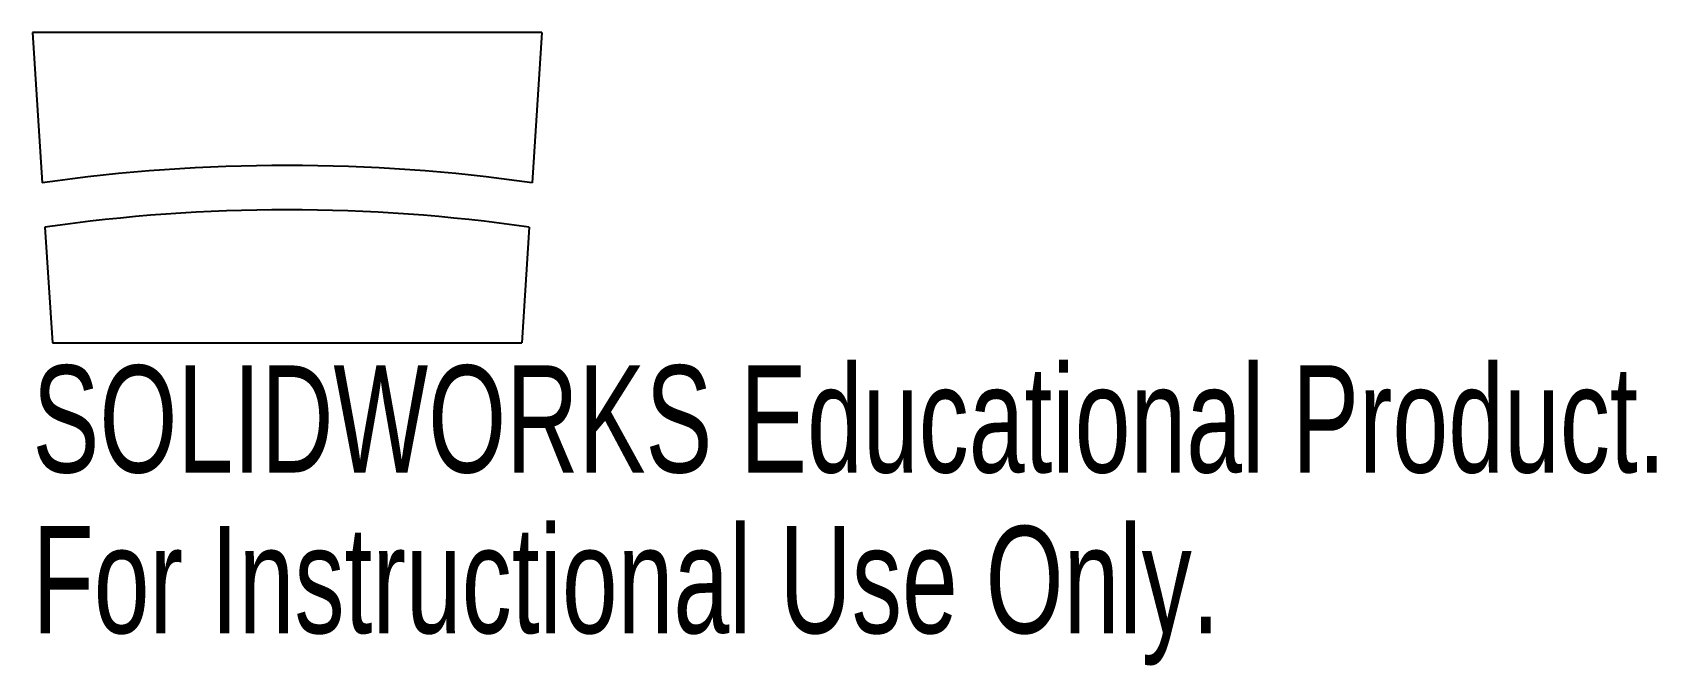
# Model space of a CAD drawing. Header units: millimetres. Extents: x -11.5 to 61.8, y 55.9 to 84.5.
import ezdxf

# ---------------------------------------------------------------- set-up
doc = ezdxf.new("R2010")
doc.units = ezdxf.units.MM
doc.styles.add('SLDTEXTSTYLE0', font='TXT', dxfattribs={"width": 0.7})

msp = doc.modelspace()

# ---------------------------------------------------------------- linework, layer by layer
at = {"color": 7, "linetype": 'Continuous', "lineweight": 25}
for p, q in [((11.487, 84.5), (-11.487, 84.5)), ((-11.487, 84.5), (-11.053, 77.718)), ((11.487, 84.5), (11.053, 77.718)), ((-10.924, 75.716), (-10.59, 70.5)), ((10.924, 75.716), (10.59, 70.5)), ((-10.59, 70.5), (10.59, 70.5))]:
    msp.add_line(p, q, dxfattribs=at)
for radius, start, end in [(78.5, 81.90591, 98.09409), (76.5, 81.78992, 98.21008)]:
    msp.add_arc((0, 0), radius, start, end, dxfattribs=at)

# ---------------------------------------------------------------- texts
at = {"color": 7, "linetype": 'Continuous', "char_height": 4.83362, "attachment_point": 1, "style": 'SLDTEXTSTYLE0'}
for s, insert in [('SOLIDWORKS Educational Product.', (-11.487, 69.48)), ('For Instructional Use Only.', (-11.487, 62.23))]:
    msp.add_mtext(s, dxfattribs=dict(at, insert=insert))

doc.saveas('drawing.dxf')
